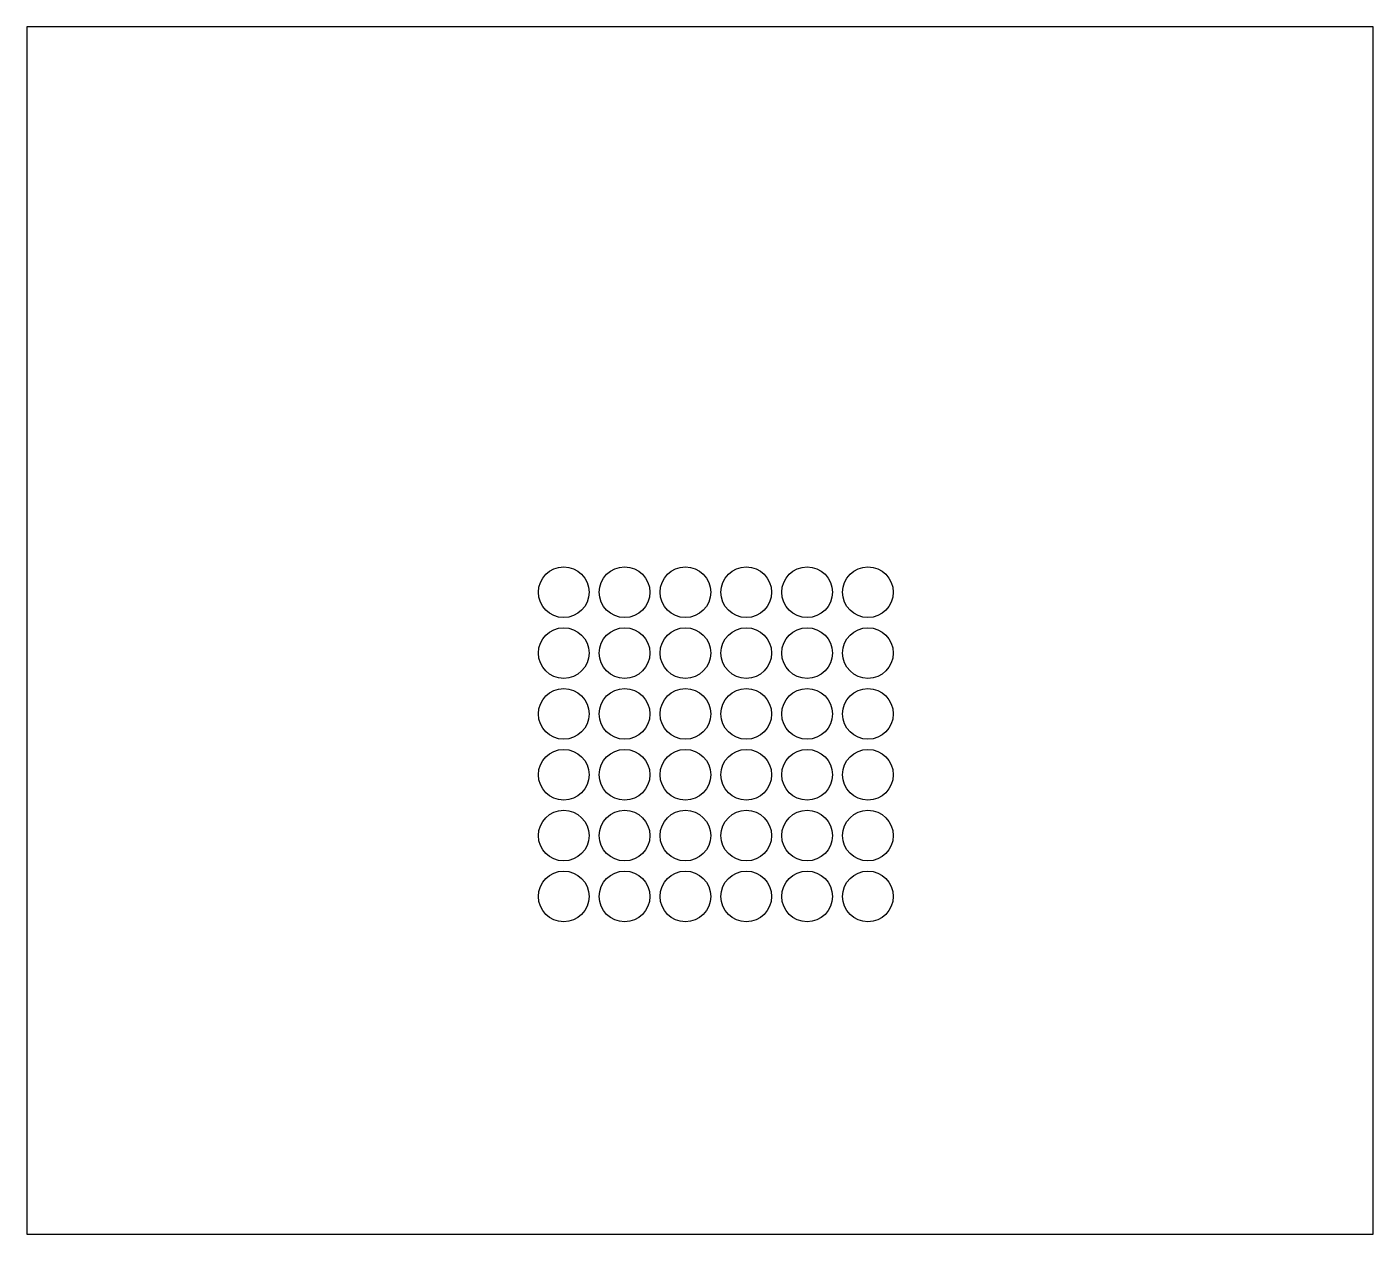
# Model space of a CAD drawing. Header units: inches. Extents: x -2.09 to 2.09, y -2.3 to 1.45.
import ezdxf

# ---------------------------------------------------------------- set-up
doc = ezdxf.new("R2010")
doc.units = ezdxf.units.IN
doc.layers.get('0').update_dxf_attribs({"linetype": 'CONTINUOUS'})

msp = doc.modelspace()

# ---------------------------------------------------------------- linework, layer by layer
msp.add_lwpolyline([(-2.0906, 1.4488), (-2.0906, -2.3007), (2.0906, -2.3007), (2.0906, 1.4488)], close=True)
for centre in [(-0.4233, -0.307), (-0.2343, -0.307), (-0.0453, -0.307), (0.1437, -0.307), (0.3327, -0.307), (0.5217, -0.307), (-0.4233, -0.496), (-0.2343, -0.496), (-0.0453, -0.496), (0.1437, -0.496), (0.3327, -0.496), (0.5217, -0.496), (-0.4233, -0.685), (-0.2343, -0.685), (-0.0453, -0.685), (0.1437, -0.685), (0.3327, -0.685), (0.5217, -0.685), (-0.4233, -0.874), (-0.2343, -0.874), (-0.0453, -0.874), (0.1437, -0.874), (0.3327, -0.874), (0.5217, -0.874), (-0.4233, -1.063), (-0.2343, -1.063), (-0.0453, -1.063), (0.1437, -1.063), (0.3327, -1.063), (0.5217, -1.063), (-0.4233, -1.252), (-0.2343, -1.252), (-0.0453, -1.252), (0.1437, -1.252), (0.3327, -1.252), (0.5217, -1.252)]:
    msp.add_circle(centre, 0.0787)

doc.saveas('drawing.dxf')
